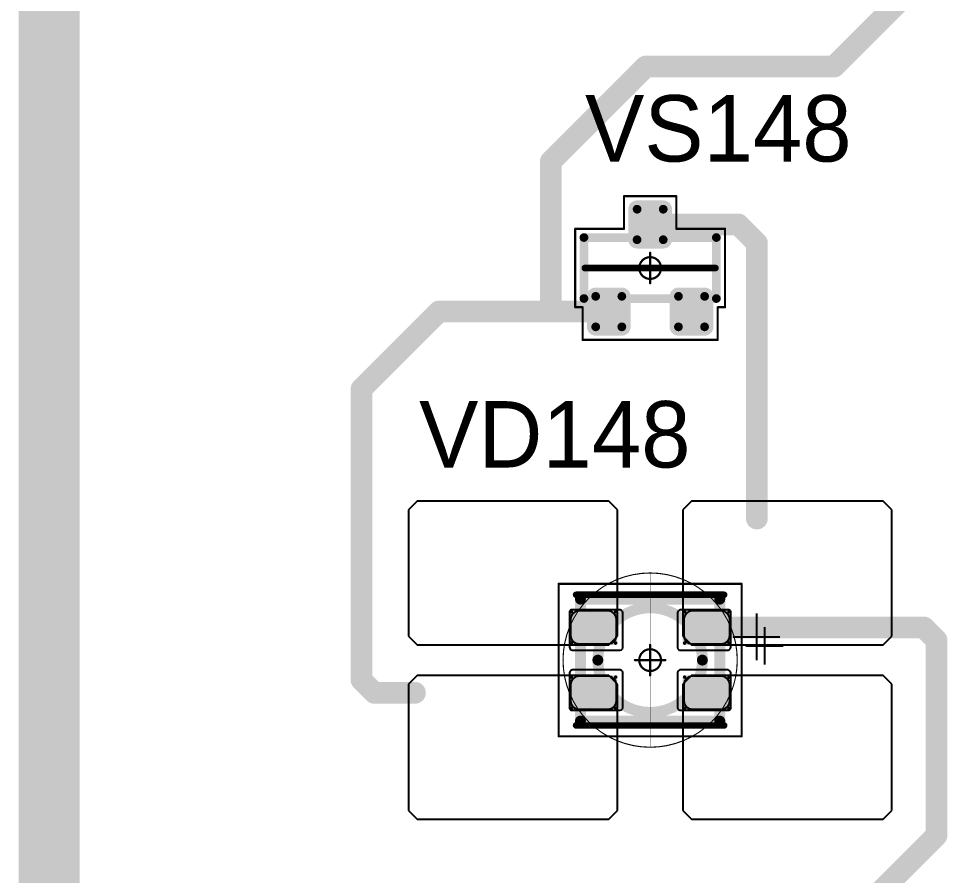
# Model space of a CAD drawing. Header units: millimetres. Extents: x 0 to 400, y 0 to 511.
# Drawn here: x 325.5 to 346.82, y 116.56 to 136.23 of the extents above; entities that cross this region are included whole.
import ezdxf

# ---------------------------------------------------------------- set-up
doc = ezdxf.new("R2010")
doc.units = ezdxf.units.MM
for name, color, linetype in [('Mechanical13', 56, 'Continuous'), ('Mechanical15', 56, 'Continuous'), ('Mechanical2', 216, 'Continuous'), ('TopLayer', 1, 'Continuous'), ('TopOverlay', 2, 'Continuous'), ('TopPaste', 8, 'Continuous'), ('TopSolder', 216, 'Continuous')]:
    doc.layers.add(name, color=color, linetype=linetype)

# ---------------------------------------------------------------- blocks, each defined once
blk = doc.blocks.new('SOT23_449')
at = {"layer": 'Mechanical13', "const_width": 0.2}
for points in [[(-0.7, 1.52), (0.7, 1.52)], [(-0.7, 1.52), (-0.7, -1.52)], [(0.7, 1.52), (0.7, -1.52)], [(-0.7, -1.52), (0.7, -1.52)]]:
    blk.add_lwpolyline(points, dxfattribs=at)
at = {"layer": 'Mechanical13', "const_width": 0.1}
for points in [[(-0.75, 1.52, 1), (-0.65, 1.52, 1)], [(-0.75, 1.52, 1), (-0.65, 1.52, 1)], [(0.65, 1.52, 1), (0.75, 1.52, 1)], [(0.65, 1.52, 1), (0.75, 1.52, 1)], [(-0.75, -1.52, 1), (-0.65, -1.52, 1)], [(-0.75, -1.52, 1), (-0.65, -1.52, 1)], [(0.65, -1.52, 1), (0.75, -1.52, 1)], [(0.65, -1.52, 1), (0.75, -1.52, 1)]]:
    blk.add_lwpolyline(points, format="xyb", close=True, dxfattribs=at)
at = {"layer": 'Mechanical15', "const_width": 0.05}
for points in [[(-0.9, 1.72), (-0.9, 1.55)], [(-0.9, 1.72), (0.9, 1.72)], [(0.9, 1.72), (0.9, 0.6)], [(-1.65, 1.55), (-1.65, -1.55)], [(-1.65, 1.55), (-0.9, 1.55)], [(0.9, 0.6), (1.65, 0.6)], [(1.65, 0.6), (1.65, -0.6)], [(0, 0.35), (0, -0.35)], [(-0.35, 0), (0.35, 0)], [(0.9, -0.6), (1.65, -0.6)], [(0.9, -0.6), (0.9, -1.72)], [(-1.65, -1.55), (-0.9, -1.55)], [(-0.9, -1.55), (-0.9, -1.72)], [(-0.9, -1.72), (0.9, -1.72)]]:
    blk.add_lwpolyline(points, dxfattribs=at)
at = {"layer": 'Mechanical15'}
for points, const_width in [([(-0.913, 1.72, 1), (-0.888, 1.72, 1)], 0.025), ([(-0.913, 1.72, 1), (-0.888, 1.72, 1)], 0.025), ([(0.888, 1.72, 1), (0.913, 1.72, 1)], 0.025), ([(0.888, 1.72, 1), (0.913, 1.72, 1)], 0.025), ([(-1.662, 1.55, 1), (-1.637, 1.55, 1)], 0.025), ([(-1.662, 1.55, 1), (-1.637, 1.55, 1)], 0.025), ([(-0.913, 1.55, 1), (-0.888, 1.55, 1)], 0.025), ([(-0.913, 1.55, 1), (-0.888, 1.55, 1)], 0.025), ([(0.888, 0.6, 1), (0.913, 0.6, 1)], 0.025), ([(0.888, 0.6, 1), (0.913, 0.6, 1)], 0.025), ([(1.637, 0.6, 1), (1.662, 0.6, 1)], 0.025), ([(1.637, 0.6, 1), (1.662, 0.6, 1)], 0.025), ([(0.25, 0, 1), (-0.25, 0, 1)], 0.05), ([(-0.012, 0.35, 1), (0.012, 0.35, 1)], 0.025), ([(-0.362, 0, 1), (-0.337, 0, 1)], 0.025), ([(-0.262, 0, 1), (-0.238, 0, 1)], 0.025), ([(0.238, 0, 1), (0.262, 0, 1)], 0.025), ([(0.337, 0, 1), (0.362, 0, 1)], 0.025), ([(-0.012, -0.35, 1), (0.012, -0.35, 1)], 0.025), ([(0.888, -0.6, 1), (0.913, -0.6, 1)], 0.025), ([(0.888, -0.6, 1), (0.913, -0.6, 1)], 0.025), ([(1.637, -0.6, 1), (1.662, -0.6, 1)], 0.025), ([(1.637, -0.6, 1), (1.662, -0.6, 1)], 0.025), ([(-1.662, -1.55, 1), (-1.637, -1.55, 1)], 0.025), ([(-1.662, -1.55, 1), (-1.637, -1.55, 1)], 0.025), ([(-0.913, -1.55, 1), (-0.888, -1.55, 1)], 0.025), ([(-0.913, -1.55, 1), (-0.888, -1.55, 1)], 0.025), ([(-0.913, -1.72, 1), (-0.888, -1.72, 1)], 0.025), ([(-0.913, -1.72, 1), (-0.888, -1.72, 1)], 0.025), ([(0.888, -1.72, 1), (0.913, -1.72, 1)], 0.025), ([(0.888, -1.72, 1), (0.913, -1.72, 1)], 0.025)]:
    blk.add_lwpolyline(points, format="xyb", close=True, dxfattribs=dict(at, const_width=const_width))
at = {"layer": 'TopLayer', "const_width": 0.1}
for points in [[(-1.4, 1.25, 1), (-1.3, 1.25, 1)], [(-0.7, 1.25, 1), (-0.6, 1.25, 1)], [(-1.4, 0.65, 1), (-1.3, 0.65, 1)], [(-0.7, 0.65, 1), (-0.6, 0.65, 1)], [(0.6, 0.3, 1), (0.7, 0.3, 1)], [(1.3, 0.3, 1), (1.4, 0.3, 1)], [(0.6, -0.3, 1), (0.7, -0.3, 1)], [(1.3, -0.3, 1), (1.4, -0.3, 1)], [(-1.4, -0.65, 1), (-1.3, -0.65, 1)], [(-0.7, -0.65, 1), (-0.6, -0.65, 1)], [(-1.4, -1.25, 1), (-1.3, -1.25, 1)], [(-0.7, -1.25, 1), (-0.6, -1.25, 1)]]:
    blk.add_lwpolyline(points, format="xyb", close=True, dxfattribs=at)
at = {"layer": 'TopLayer'}
for points in [[(-1.35, 1.35), (-1.35, 0.55), (-0.65, 1.35), (-0.65, 0.55)], [(-1.45, 1.25), (-1.45, 0.65), (-0.55, 1.25), (-0.55, 0.65)], [(0.55, 0.3), (0.55, -0.3), (1.45, 0.3), (1.45, -0.3)], [(0.65, 0.4), (0.65, -0.4), (1.35, 0.4), (1.35, -0.4)], [(-1.35, -0.55), (-1.35, -1.35), (-0.65, -0.55), (-0.65, -1.35)], [(-1.45, -0.65), (-1.45, -1.25), (-0.55, -0.65), (-0.55, -1.25)]]:
    blk.add_solid(points, dxfattribs=at)
at = {"layer": 'TopOverlay', "const_width": 0.15}
blk.add_lwpolyline([(0, 1.5), (0, -1.5)], dxfattribs=at)
at = {"layer": 'TopOverlay', "const_width": 0.075}
for points in [[(-0.038, 1.5, 1), (0.038, 1.5, 1)], [(-0.038, -1.5, 1), (0.038, -1.5, 1)]]:
    blk.add_lwpolyline(points, format="xyb", close=True, dxfattribs=at)
at = {"layer": 'TopPaste', "const_width": 0.075}
for points in [[(-1.387, 1.25, 1), (-1.313, 1.25, 1)], [(-0.687, 1.25, 1), (-0.613, 1.25, 1)], [(-1.387, 0.65, 1), (-1.313, 0.65, 1)], [(-0.687, 0.65, 1), (-0.613, 0.65, 1)], [(0.613, 0.3, 1), (0.687, 0.3, 1)], [(1.313, 0.3, 1), (1.387, 0.3, 1)], [(0.613, -0.3, 1), (0.687, -0.3, 1)], [(1.313, -0.3, 1), (1.387, -0.3, 1)], [(-1.387, -0.65, 1), (-1.313, -0.65, 1)], [(-0.687, -0.65, 1), (-0.613, -0.65, 1)], [(-1.387, -1.25, 1), (-1.313, -1.25, 1)], [(-0.687, -1.25, 1), (-0.613, -1.25, 1)]]:
    blk.add_lwpolyline(points, format="xyb", close=True, dxfattribs=at)
at = {"layer": 'TopPaste'}
for points in [[(-1.35, 1.325), (-1.35, 0.575), (-0.65, 1.325), (-0.65, 0.575)], [(-1.425, 1.25), (-1.425, 0.65), (-0.575, 1.25), (-0.575, 0.65)], [(0.575, 0.3), (0.575, -0.3), (1.425, 0.3), (1.425, -0.3)], [(0.65, 0.375), (0.65, -0.375), (1.35, 0.375), (1.35, -0.375)], [(-1.35, -0.575), (-1.35, -1.325), (-0.65, -0.575), (-0.65, -1.325)], [(-1.425, -0.65), (-1.425, -1.25), (-0.575, -0.65), (-0.575, -1.25)]]:
    blk.add_solid(points, dxfattribs=at)
at = {"layer": 'TopSolder', "const_width": 0.202}
for points in [[(-1.451, 1.25, 1), (-1.249, 1.25, 1)], [(-0.751, 1.25, 1), (-0.549, 1.25, 1)], [(-1.451, 0.65, 1), (-1.249, 0.65, 1)], [(-0.751, 0.65, 1), (-0.549, 0.65, 1)], [(0.549, 0.3, 1), (0.751, 0.3, 1)], [(1.249, 0.3, 1), (1.451, 0.3, 1)], [(0.549, -0.3, 1), (0.751, -0.3, 1)], [(1.249, -0.3, 1), (1.451, -0.3, 1)], [(-1.451, -0.65, 1), (-1.249, -0.65, 1)], [(-0.751, -0.65, 1), (-0.549, -0.65, 1)], [(-1.451, -1.25, 1), (-1.249, -1.25, 1)], [(-0.751, -1.25, 1), (-0.549, -1.25, 1)]]:
    blk.add_lwpolyline(points, format="xyb", close=True, dxfattribs=at)
at = {"layer": 'TopSolder'}
for points in [[(-1.35, 1.452), (-1.35, 0.448), (-0.65, 1.452), (-0.65, 0.448)], [(-1.552, 1.25), (-1.552, 0.65), (-0.448, 1.25), (-0.448, 0.65)], [(0.65, 0.502), (0.65, -0.502), (1.35, 0.502), (1.35, -0.502)], [(0.448, 0.3), (0.448, -0.3), (1.552, 0.3), (1.552, -0.3)], [(-1.35, -0.448), (-1.35, -1.452), (-0.65, -0.448), (-0.65, -1.452)], [(-1.552, -0.65), (-1.552, -1.25), (-0.448, -0.65), (-0.448, -1.25)]]:
    blk.add_solid(points, dxfattribs=at)
blk = doc.blocks.new('E65F_653')
at = {"layer": 'Mechanical13'}
for p, q in [((2.441, 1.071), (2.441, 0)), ((1.905, 0.536), (2.976, 0.536))]:
    blk.add_line(p, q, dxfattribs=at)
at = {"layer": 'Mechanical13', "const_width": 0.25}
for points in [[(-1.6, -1.4), (-1.6, 1.4)], [(-1.6, 1.4), (1.6, 1.4)], [(1.6, -1.4), (1.6, 1.4)], [(-1.6, -1.4), (1.6, -1.4)]]:
    blk.add_lwpolyline(points, dxfattribs=at)
at = {"layer": 'Mechanical13'}
for points, const_width in [([(-1.663, 1.4, 1), (-1.538, 1.4, 1)], 0.125), ([(-1.663, 1.4, 1), (-1.538, 1.4, 1)], 0.125), ([(1.537, 1.4, 1), (1.662, 1.4, 1)], 0.125), ([(1.537, 1.4, 1), (1.662, 1.4, 1)], 0.125), ([(1.2, 0, 1), (-1.2, 0, 1)], 0.25), ([(-1.263, 0, 1), (-1.138, 0, 1)], 0.125), ([(1.137, 0, 1), (1.262, 0, 1)], 0.125), ([(-1.663, -1.4, 1), (-1.538, -1.4, 1)], 0.125), ([(-1.663, -1.4, 1), (-1.538, -1.4, 1)], 0.125), ([(1.537, -1.4, 1), (1.662, -1.4, 1)], 0.125), ([(1.537, -1.4, 1), (1.662, -1.4, 1)], 0.125)]:
    blk.add_lwpolyline(points, format="xyb", close=True, dxfattribs=dict(at, const_width=const_width))
at = {"layer": 'Mechanical15', "const_width": 0.05}
for points in [[(-2.1, 1.75), (2.1, 1.75)], [(-2.1, -1.75), (-2.1, 1.75)], [(2.1, -1.75), (2.1, 1.75)], [(0, 0.35), (0, -0.35)], [(0, 0.35), (0, -0.35)], [(-0.35, 0), (0.35, 0)], [(-0.35, 0), (0.35, 0)], [(-2.1, -1.75), (2.1, -1.75)]]:
    blk.add_lwpolyline(points, dxfattribs=at)
at = {"layer": 'Mechanical15'}
for points, const_width in [([(-2.113, 1.75, 1), (-2.088, 1.75, 1)], 0.025), ([(-2.113, 1.75, 1), (-2.088, 1.75, 1)], 0.025), ([(2.087, 1.75, 1), (2.112, 1.75, 1)], 0.025), ([(2.087, 1.75, 1), (2.112, 1.75, 1)], 0.025), ([(0.25, 0, 1), (-0.25, 0, 1)], 0.05), ([(0.25, 0, 1), (-0.25, 0, 1)], 0.05), ([(-0.013, 0.35, 1), (0.012, 0.35, 1)], 0.025), ([(-0.013, 0.35, 1), (0.012, 0.35, 1)], 0.025), ([(-0.363, 0, 1), (-0.338, 0, 1)], 0.025), ([(-0.363, 0, 1), (-0.338, 0, 1)], 0.025), ([(-0.263, 0, 1), (-0.238, 0, 1)], 0.025), ([(-0.263, 0, 1), (-0.238, 0, 1)], 0.025), ([(0.237, 0, 1), (0.262, 0, 1)], 0.025), ([(0.237, 0, 1), (0.262, 0, 1)], 0.025), ([(0.337, 0, 1), (0.362, 0, 1)], 0.025), ([(0.337, 0, 1), (0.362, 0, 1)], 0.025), ([(-0.013, -0.35, 1), (0.012, -0.35, 1)], 0.025), ([(-0.013, -0.35, 1), (0.012, -0.35, 1)], 0.025), ([(-2.113, -1.75, 1), (-2.088, -1.75, 1)], 0.025), ([(-2.113, -1.75, 1), (-2.088, -1.75, 1)], 0.025), ([(2.087, -1.75, 1), (2.112, -1.75, 1)], 0.025), ([(2.087, -1.75, 1), (2.112, -1.75, 1)], 0.025)]:
    blk.add_lwpolyline(points, format="xyb", close=True, dxfattribs=dict(at, const_width=const_width))
at = {"layer": 'TopLayer'}
for p, q in [((-5.35, 3.65), (-5.55, 3.45)), ((-0.95, 3.65), (-5.35, 3.65)), ((-5.35, 3.65), (-5.35, 3.65)), ((-0.75, 3.45), (-0.95, 3.65)), ((0.95, 3.65), (0.75, 3.45)), ((5.35, 3.65), (0.95, 3.65)), ((0.95, 3.65), (0.95, 3.65)), ((5.55, 3.45), (5.35, 3.65)), ((-5.55, 3.45), (-5.55, 3.45)), ((-5.55, 3.45), (-5.55, 0.55)), ((-0.75, 0.55), (-0.75, 3.45)), ((0.75, 3.45), (0.75, 3.45)), ((0.75, 3.45), (0.75, 0.55)), ((5.55, 0.55), (5.55, 3.45)), ((-5.55, 0.55), (-5.35, 0.35)), ((-0.95, 0.35), (-0.75, 0.55)), ((0.75, 0.55), (0.95, 0.35)), ((5.35, 0.35), (5.55, 0.55)), ((-5.35, 0.35), (-0.95, 0.35)), ((0.95, 0.35), (5.35, 0.35)), ((-5.35, -0.35), (-5.55, -0.55)), ((-0.95, -0.35), (-5.35, -0.35)), ((-5.35, -0.35), (-5.35, -0.35)), ((-0.75, -0.55), (-0.95, -0.35)), ((0.95, -0.35), (0.75, -0.55)), ((5.35, -0.35), (0.95, -0.35)), ((0.95, -0.35), (0.95, -0.35)), ((5.55, -0.55), (5.35, -0.35)), ((-5.55, -0.55), (-5.55, -0.55)), ((-5.55, -0.55), (-5.55, -3.45)), ((-0.75, -3.45), (-0.75, -0.55)), ((0.75, -0.55), (0.75, -0.55)), ((0.75, -0.55), (0.75, -3.45)), ((5.55, -3.45), (5.55, -0.55)), ((-5.55, -3.45), (-5.35, -3.65)), ((-0.95, -3.65), (-0.75, -3.45)), ((0.75, -3.45), (0.95, -3.65)), ((5.35, -3.65), (5.55, -3.45)), ((-5.35, -3.65), (-0.95, -3.65)), ((0.95, -3.65), (5.35, -3.65))]:
    blk.add_line(p, q, dxfattribs=at)
at = {"layer": 'TopLayer', "const_width": 0.04}
for points in [[(-1.83, 1.11, 1), (-1.79, 1.11, 1)], [(-0.81, 1.11, 1), (-0.77, 1.11, 1)], [(0.77, 1.11, 1), (0.81, 1.11, 1)], [(1.79, 1.11, 1), (1.83, 1.11, 1)], [(-1.83, 0.39, 1), (-1.79, 0.39, 1)], [(-0.81, 0.39, 1), (-0.77, 0.39, 1)], [(0.77, 0.39, 1), (0.81, 0.39, 1)], [(1.79, 0.39, 1), (1.83, 0.39, 1)], [(-1.83, -0.39, 1), (-1.79, -0.39, 1)], [(-0.81, -0.39, 1), (-0.77, -0.39, 1)], [(0.77, -0.39, 1), (0.81, -0.39, 1)], [(1.79, -0.39, 1), (1.83, -0.39, 1)], [(-1.83, -1.11, 1), (-1.79, -1.11, 1)], [(-0.81, -1.11, 1), (-0.77, -1.11, 1)], [(0.77, -1.11, 1), (0.81, -1.11, 1)], [(1.79, -1.11, 1), (1.83, -1.11, 1)]]:
    blk.add_lwpolyline(points, format="xyb", close=True, dxfattribs=at)
at = {"layer": 'TopLayer'}
for points in [[(-1.85, 1.11), (-1.85, 0.39), (-0.75, 1.11), (-0.75, 0.39)], [(-1.81, 1.15), (-1.81, 0.35), (-0.79, 1.15), (-0.79, 0.35)], [(0.75, 1.11), (0.75, 0.39), (1.85, 1.11), (1.85, 0.39)], [(0.79, 1.15), (0.79, 0.35), (1.81, 1.15), (1.81, 0.35)], [(-1.85, -0.39), (-1.85, -1.11), (-0.75, -0.39), (-0.75, -1.11)], [(-1.81, -0.35), (-1.81, -1.15), (-0.79, -0.35), (-0.79, -1.15)], [(0.75, -0.39), (0.75, -1.11), (1.85, -0.39), (1.85, -1.11)], [(0.79, -0.35), (0.79, -1.15), (1.81, -0.35), (1.81, -1.15)]]:
    blk.add_solid(points, dxfattribs=at)
at = {"layer": 'TopOverlay'}
for p, q in [((2.628, 0.757), (2.628, -0.1)), ((2.2, 0.328), (3.057, 0.328))]:
    blk.add_line(p, q, dxfattribs=at)
at = {"layer": 'TopOverlay', "const_width": 0.15}
for points in [[(-1.7, 1.5), (1.7, 1.5)], [(-1.7, -1.5), (1.7, -1.5)]]:
    blk.add_lwpolyline(points, dxfattribs=at)
at = {"layer": 'TopOverlay', "const_width": 0.075}
for points in [[(-1.738, 1.5, 1), (-1.663, 1.5, 1)], [(1.662, 1.5, 1), (1.737, 1.5, 1)], [(-1.738, -1.5, 1), (-1.663, -1.5, 1)], [(1.662, -1.5, 1), (1.737, -1.5, 1)]]:
    blk.add_lwpolyline(points, format="xyb", close=True, dxfattribs=at)
at = {"layer": 'TopPaste'}
for p, q in [((-1.773, 1.073), (-1.814, 1.011)), ((-1.711, 1.114), (-1.773, 1.073)), ((-1.638, 1.129), (-1.711, 1.114)), ((-0.963, 1.129), (-1.638, 1.129)), ((-0.889, 1.114), (-0.963, 1.129)), ((-0.827, 1.073), (-0.889, 1.114)), ((-0.786, 1.011), (-0.827, 1.073)), ((0.827, 1.073), (0.786, 1.011)), ((0.889, 1.114), (0.827, 1.073)), ((0.962, 1.129), (0.889, 1.114)), ((1.637, 1.129), (0.962, 1.129)), ((1.711, 1.114), (1.637, 1.129)), ((1.773, 1.073), (1.711, 1.114)), ((1.814, 1.011), (1.773, 1.073)), ((-1.814, 1.011), (-1.829, 0.938)), ((-1.829, 0.938), (-1.829, 0.563)), ((-0.771, 0.938), (-0.786, 1.011)), ((-0.771, 0.563), (-0.771, 0.938)), ((0.786, 1.011), (0.771, 0.938)), ((0.771, 0.938), (0.771, 0.563)), ((1.829, 0.938), (1.814, 1.011)), ((1.829, 0.563), (1.829, 0.938)), ((-1.829, 0.563), (-1.814, 0.489)), ((-1.814, 0.489), (-1.773, 0.427)), ((-1.773, 0.427), (-1.711, 0.386)), ((-0.889, 0.386), (-0.827, 0.427)), ((-0.827, 0.427), (-0.786, 0.489)), ((-0.786, 0.489), (-0.771, 0.563)), ((0.771, 0.563), (0.786, 0.489)), ((0.786, 0.489), (0.827, 0.427)), ((0.827, 0.427), (0.889, 0.386)), ((1.711, 0.386), (1.773, 0.427)), ((1.773, 0.427), (1.814, 0.489)), ((1.814, 0.489), (1.829, 0.563)), ((-1.711, 0.386), (-1.638, 0.371)), ((-1.638, 0.371), (-0.963, 0.371)), ((-0.963, 0.371), (-0.889, 0.386)), ((0.889, 0.386), (0.962, 0.371)), ((0.962, 0.371), (1.637, 0.371)), ((1.637, 0.371), (1.711, 0.386)), ((-1.711, -0.386), (-1.773, -0.427)), ((-1.638, -0.371), (-1.711, -0.386)), ((-0.963, -0.371), (-1.638, -0.371)), ((-0.889, -0.386), (-0.963, -0.371)), ((-0.827, -0.427), (-0.889, -0.386)), ((0.889, -0.386), (0.827, -0.427)), ((0.962, -0.371), (0.889, -0.386)), ((1.637, -0.371), (0.962, -0.371)), ((1.711, -0.386), (1.637, -0.371)), ((1.773, -0.427), (1.711, -0.386)), ((-1.814, -0.489), (-1.829, -0.563)), ((-1.829, -0.563), (-1.829, -0.938)), ((-1.773, -0.427), (-1.814, -0.489)), ((-0.786, -0.489), (-0.827, -0.427)), ((-0.771, -0.563), (-0.786, -0.489)), ((-0.771, -0.938), (-0.771, -0.563)), ((0.786, -0.489), (0.771, -0.563)), ((0.771, -0.563), (0.771, -0.938)), ((0.827, -0.427), (0.786, -0.489)), ((1.814, -0.489), (1.773, -0.427)), ((1.829, -0.563), (1.814, -0.489)), ((1.829, -0.938), (1.829, -0.563)), ((-1.829, -0.938), (-1.814, -1.011)), ((-1.814, -1.011), (-1.773, -1.073)), ((-0.827, -1.073), (-0.786, -1.011)), ((-0.786, -1.011), (-0.771, -0.938)), ((0.771, -0.938), (0.786, -1.011)), ((0.786, -1.011), (0.827, -1.073)), ((1.773, -1.073), (1.814, -1.011)), ((1.814, -1.011), (1.829, -0.938)), ((-1.773, -1.073), (-1.711, -1.114)), ((-1.711, -1.114), (-1.638, -1.129)), ((-1.638, -1.129), (-0.963, -1.129)), ((-0.963, -1.129), (-0.889, -1.114)), ((-0.889, -1.114), (-0.827, -1.073)), ((0.827, -1.073), (0.889, -1.114)), ((0.889, -1.114), (0.962, -1.129)), ((0.962, -1.129), (1.637, -1.129)), ((1.637, -1.129), (1.711, -1.114)), ((1.711, -1.114), (1.773, -1.073))]:
    blk.add_line(p, q, dxfattribs=at)
at = {"layer": 'TopSolder'}
for p, q in [((-1.842, 1.129), (-1.85, 1.111)), ((-1.85, 1.111), (-1.85, 1.101)), ((-1.85, 1.101), (-1.85, 1.101)), ((-1.85, 1.101), (-1.85, 0.301)), ((-1.828, 1.143), (-1.842, 1.129)), ((-1.81, 1.151), (-1.828, 1.143)), ((-1.8, 1.151), (-1.81, 1.151)), ((-0.7, 1.151), (-1.8, 1.151)), ((-0.685, 1.151), (-0.7, 1.151)), ((-0.7, 1.151), (-0.7, 1.151)), ((-0.658, 1.139), (-0.685, 1.151)), ((-0.636, 1.118), (-0.658, 1.139)), ((-0.625, 1.09), (-0.636, 1.118)), ((-0.625, 1.076), (-0.625, 1.09)), ((-0.625, 0.301), (-0.625, 1.076)), ((0.636, 1.118), (0.625, 1.09)), ((0.625, 1.09), (0.625, 1.076)), ((0.625, 1.076), (0.625, 1.076)), ((0.625, 1.076), (0.625, 0.301)), ((0.657, 1.139), (0.636, 1.118)), ((0.685, 1.151), (0.657, 1.139)), ((0.7, 1.151), (0.685, 1.151)), ((1.8, 1.151), (0.7, 1.151)), ((1.81, 1.151), (1.8, 1.151)), ((1.8, 1.151), (1.8, 1.151)), ((1.828, 1.143), (1.81, 1.151)), ((1.842, 1.129), (1.828, 1.143)), ((1.85, 1.111), (1.842, 1.129)), ((1.85, 1.101), (1.85, 1.111)), ((1.85, 0.301), (1.85, 1.101)), ((-1.85, 0.301), (-1.85, 0.286)), ((-1.85, 0.286), (-1.839, 0.258)), ((-1.839, 0.258), (-1.818, 0.237)), ((-1.818, 0.237), (-1.79, 0.226)), ((-1.79, 0.226), (-1.775, 0.226)), ((-1.775, 0.226), (-1.775, 0.226)), ((-1.775, 0.226), (-0.7, 0.226)), ((-0.7, 0.226), (-0.685, 0.226)), ((-0.685, 0.226), (-0.658, 0.237)), ((-0.658, 0.237), (-0.636, 0.258)), ((-0.636, 0.258), (-0.625, 0.286)), ((-0.625, 0.286), (-0.625, 0.301)), ((-0.625, 0.301), (-0.625, 0.301)), ((0.625, 0.301), (0.625, 0.286)), ((0.625, 0.286), (0.636, 0.258)), ((0.636, 0.258), (0.657, 0.237)), ((0.657, 0.237), (0.685, 0.226)), ((0.685, 0.226), (0.7, 0.226)), ((0.7, 0.226), (0.7, 0.226)), ((0.7, 0.226), (1.775, 0.226)), ((1.775, 0.226), (1.79, 0.226)), ((1.79, 0.226), (1.817, 0.237)), ((1.817, 0.237), (1.839, 0.258)), ((1.839, 0.258), (1.85, 0.286)), ((1.85, 0.286), (1.85, 0.301)), ((1.85, 0.301), (1.85, 0.301)), ((-1.839, -0.257), (-1.85, -0.285)), ((-1.85, -0.285), (-1.85, -0.299)), ((-1.85, -0.299), (-1.85, -0.299)), ((-1.85, -0.299), (-1.85, -1.099)), ((-1.818, -0.236), (-1.839, -0.257)), ((-1.79, -0.224), (-1.818, -0.236)), ((-1.775, -0.224), (-1.79, -0.224)), ((-0.7, -0.224), (-1.775, -0.224)), ((-0.685, -0.224), (-0.7, -0.224)), ((-0.7, -0.224), (-0.7, -0.224)), ((-0.658, -0.236), (-0.685, -0.224)), ((-0.636, -0.257), (-0.658, -0.236)), ((-0.625, -0.285), (-0.636, -0.257)), ((-0.625, -0.299), (-0.625, -0.285)), ((-0.625, -1.074), (-0.625, -0.299)), ((0.636, -0.257), (0.625, -0.285)), ((0.625, -0.285), (0.625, -0.299)), ((0.625, -0.299), (0.625, -0.299)), ((0.625, -0.299), (0.625, -1.074)), ((0.657, -0.236), (0.636, -0.257)), ((0.685, -0.224), (0.657, -0.236)), ((0.7, -0.224), (0.685, -0.224)), ((1.775, -0.224), (0.7, -0.224)), ((1.79, -0.224), (1.775, -0.224)), ((1.775, -0.224), (1.775, -0.224)), ((1.817, -0.236), (1.79, -0.224)), ((1.839, -0.257), (1.817, -0.236)), ((1.85, -0.285), (1.839, -0.257)), ((1.85, -0.299), (1.85, -0.285)), ((1.85, -1.099), (1.85, -0.299)), ((-1.85, -1.099), (-1.85, -1.109)), ((-1.85, -1.109), (-1.842, -1.128)), ((-1.842, -1.128), (-1.828, -1.142)), ((-1.828, -1.142), (-1.81, -1.149)), ((-1.81, -1.149), (-1.8, -1.149)), ((-1.8, -1.149), (-0.7, -1.149)), ((-1.8, -1.149), (-1.8, -1.149)), ((-0.7, -1.149), (-0.685, -1.149)), ((-0.685, -1.149), (-0.658, -1.138)), ((-0.658, -1.138), (-0.636, -1.117)), ((-0.636, -1.117), (-0.625, -1.089)), ((-0.625, -1.089), (-0.625, -1.074)), ((-0.625, -1.074), (-0.625, -1.074)), ((0.625, -1.074), (0.625, -1.089)), ((0.625, -1.089), (0.636, -1.117)), ((0.636, -1.117), (0.657, -1.138)), ((0.657, -1.138), (0.685, -1.149)), ((0.685, -1.149), (0.7, -1.149)), ((0.7, -1.149), (1.8, -1.149)), ((0.7, -1.149), (0.7, -1.149)), ((1.8, -1.149), (1.81, -1.149)), ((1.81, -1.149), (1.828, -1.142)), ((1.828, -1.142), (1.842, -1.128)), ((1.842, -1.128), (1.85, -1.109)), ((1.85, -1.109), (1.85, -1.099)), ((1.85, -1.099), (1.85, -1.099))]:
    blk.add_line(p, q, dxfattribs=at)

msp = doc.modelspace()

# ---------------------------------------------------------------- linework, layer by layer
at = {"layer": 'Mechanical2'}
for points, const_width in [([(342, 121.5, 1), (338, 121.5, 1)], 0.0254), ([(340, 123.5, 1), (340, 123.5, 1)], 0.0005), ([(337.994, 121.5, 1), (338.006, 121.5, 1)], 0.0127), ([(338, 121.5, 1), (338, 121.5, 1)], 0.0005), ([(341.994, 121.5, 1), (342.006, 121.5, 1)], 0.0127), ([(342, 121.5, 1), (342, 121.5, 1)], 0.0005), ([(340, 119.5, 1), (340, 119.5, 1)], 0.0005)]:
    msp.add_lwpolyline(points, format="xyb", close=True, dxfattribs=dict(at, const_width=const_width))
at = {"layer": 'Mechanical2', "const_width": 0.001}
for points in [[(340, 119.5), (340, 123.5)], [(338, 121.5), (342, 121.5)]]:
    msp.add_lwpolyline(points, dxfattribs=at)
at = {"layer": 'TopLayer'}
for points, const_width in [([(326.2, 92.45), (326.2, 151.25)], 1.4), ([(344.225, 135.125), (346.575, 137.475)], 0.5), ([(337.72, 132.945), (339.9, 135.125)], 0.5), ([(339.9, 135.125), (344.225, 135.125)], 0.5), ([(337.72, 129.5), (337.72, 132.945)], 0.5), ([(340, 131.5), (342.025, 131.5)], 0.5), ([(342.025, 131.5), (342.45, 131.075)], 0.5), ([(342.45, 124.75), (342.45, 131.075)], 0.5), ([(333.375, 127.725), (335.15, 129.5)], 0.5), ([(335.15, 129.5), (339.05, 129.5)], 0.5), ([(333.375, 121.043), (333.375, 127.725)], 0.5), ([(341.3, 122.25), (346.282, 122.25)], 0.5), ([(346.282, 122.25), (346.575, 121.957)], 0.5), ([(346.575, 117.475), (346.575, 121.957)], 0.5), ([(333.375, 121.043), (333.668, 120.75)], 0.5), ([(333.668, 120.75), (334.6, 120.75)], 0.5), ([(344.225, 115.125), (346.575, 117.475)], 0.5)]:
    msp.add_lwpolyline(points, dxfattribs=dict(at, const_width=const_width))
at = {"layer": 'TopLayer', "const_width": 0.25}
for points in [[(339.775, 135.125, 1), (340.025, 135.125, 1)], [(339.775, 135.125, 1), (340.025, 135.125, 1)], [(344.1, 135.125, 1), (344.35, 135.125, 1)], [(344.1, 135.125, 1), (344.35, 135.125, 1)], [(337.595, 132.945, 1), (337.845, 132.945, 1)], [(337.595, 132.945, 1), (337.845, 132.945, 1)], [(339.875, 131.5, 1), (340.125, 131.5, 1)], [(341.9, 131.5, 1), (342.15, 131.5, 1)], [(341.9, 131.5, 1), (342.15, 131.5, 1)], [(342.325, 131.075, 1), (342.575, 131.075, 1)], [(342.325, 131.075, 1), (342.575, 131.075, 1)], [(335.025, 129.5, 1), (335.275, 129.5, 1)], [(335.025, 129.5, 1), (335.275, 129.5, 1)], [(337.595, 129.5, 1), (337.845, 129.5, 1)], [(338.925, 129.5, 1), (339.175, 129.5, 1)], [(333.25, 127.725, 1), (333.5, 127.725, 1)], [(333.25, 127.725, 1), (333.5, 127.725, 1)], [(342.325, 124.75, 1), (342.575, 124.75, 1)], [(341.175, 122.25, 1), (341.425, 122.25, 1)], [(346.157, 122.25, 1), (346.407, 122.25, 1)], [(346.157, 122.25, 1), (346.407, 122.25, 1)], [(346.45, 121.957, 1), (346.7, 121.957, 1)], [(346.45, 121.957, 1), (346.7, 121.957, 1)], [(333.25, 121.043, 1), (333.5, 121.043, 1)], [(333.25, 121.043, 1), (333.5, 121.043, 1)], [(333.543, 120.75, 1), (333.793, 120.75, 1)], [(333.543, 120.75, 1), (333.793, 120.75, 1)], [(334.475, 120.75, 1), (334.725, 120.75, 1)], [(346.45, 117.475, 1), (346.7, 117.475, 1)], [(346.45, 117.475, 1), (346.7, 117.475, 1)]]:
    msp.add_lwpolyline(points, format="xyb", close=True, dxfattribs=at)

# ---------------------------------------------------------------- block references
for name, p, rotation in [('SOT23_449', (340, 130.5), 90), ('E65F_653', (340, 121.5), 360)]:
    msp.add_blockref(name, p, dxfattribs=dict(rotation=rotation))

# ---------------------------------------------------------------- texts
at = {"layer": 'TopOverlay'}
for s, p in [('VS148', (338.506, 132.944)), ('VD148', (334.696, 125.921))]:
    msp.add_text(s, height=1.524, dxfattribs=at).set_placement(p)

doc.saveas('drawing.dxf')
